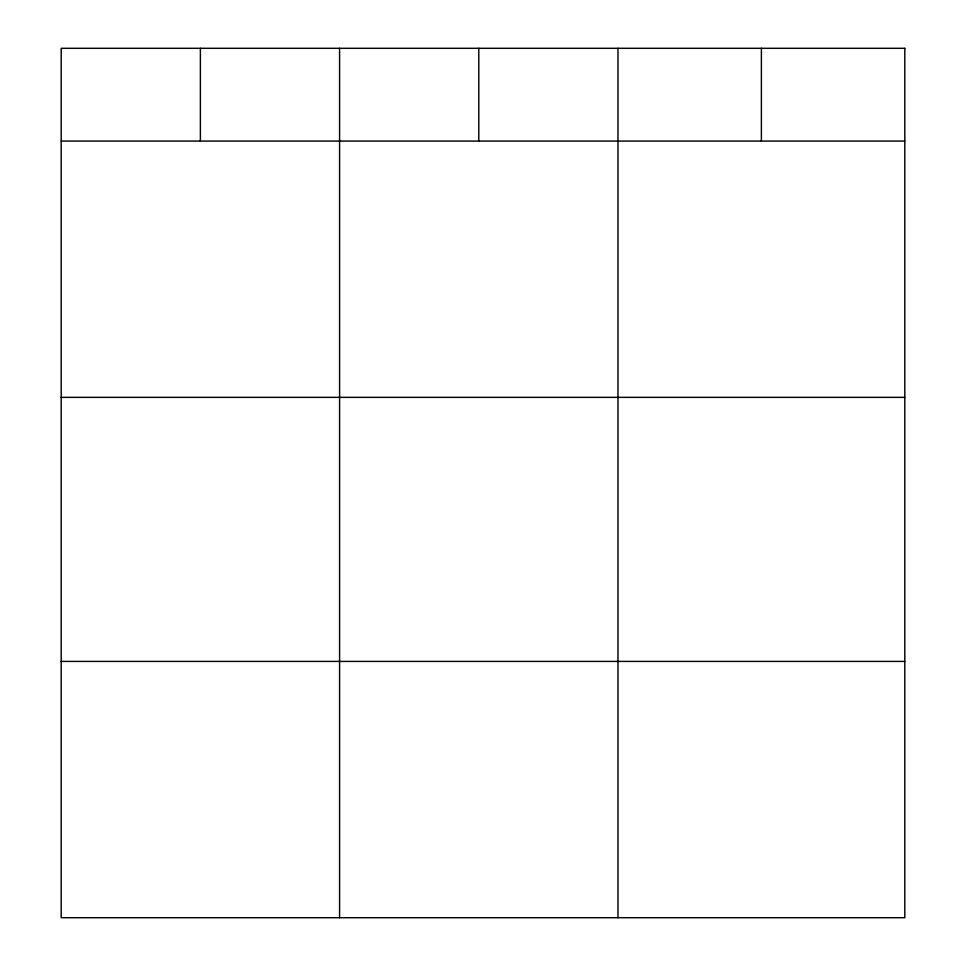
<?xml version="1.0" encoding="UTF-8"?>
<svg xmlns="http://www.w3.org/2000/svg" width="966" height="966" viewBox="0 0 966 966"><rect width="100%" height="100%" fill="white"/><g stroke="black" fill="none" stroke-linecap="round" stroke-linejoin="round"><path stroke-width="1.45" d="M61.196 141.072L904.804 141.072M61.196 397.352L904.804 397.352M61.196 661.408L904.804 661.408M761.389 48.3L761.389 141.072M617.974 48.3L617.974 917.7M478.786 48.3L478.786 141.072M339.585 48.3L339.585 917.7M200.385 48.3L200.385 141.072M904.804 48.3L61.196 48.3L61.196 917.7L904.804 917.7L904.804 48.3"/></g></svg>
